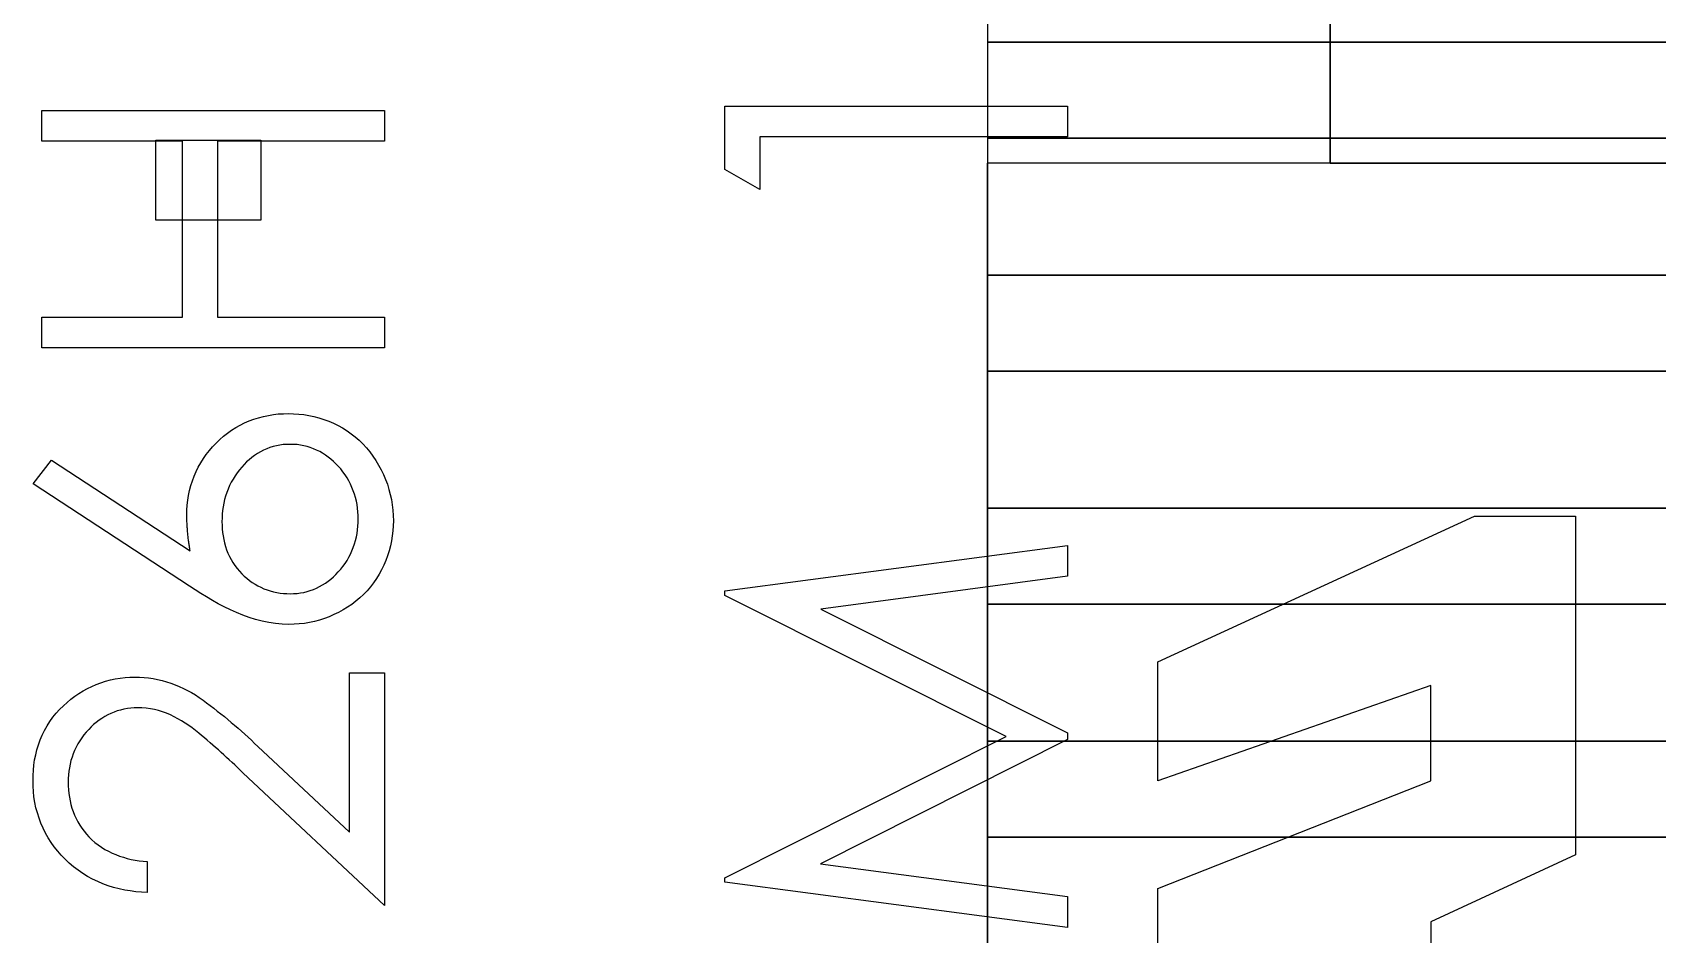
# Model space of a CAD drawing. Header units: millimetres. Extents: x -26.5 to 28.9, y -30 to 30.
# Drawn here: x 13.22 to 20.33, y 15.62 to 19.57 of the extents above; entities that cross this region are included whole.
import ezdxf

# ---------------------------------------------------------------- set-up
doc = ezdxf.new("R2010")
doc.units = ezdxf.units.MM
doc.layers.add('Feature', color=7, linetype='CONTINUOUS')

msp = doc.modelspace()

# ---------------------------------------------------------------- linework, layer by layer
at = {"layer": 'Feature'}
for p, q in [((17.4, 21.8, 6.67726), (17.4, 19, 6.67726)), ((17.4, 21.8, 12.37), (17.4, 9.9, 12.37)), ((17.4, 21.8, 12.37), (17.4, 9.9, 12.37)), ((17.4, 21.8, 6.67726), (17.4, 19, 6.67726)), ((18.9, 19, 5.54), (18.9, 21.8, 5.54)), ((18.9, 21.8, 6.67726), (18.9, 19, 6.67726)), ((18.9, 19, 5.54), (18.9, 21.8, 5.54)), ((18.9, 21.8, 6.67726), (18.9, 19, 6.67726)), ((17.4, 19.53, 9.19585), (17.4, 19.11, 9.19585)), ((17.4, 19.53, 9.19585), (23.9056, 19.53, 12.0923)), ((17.4, 19.53, 9.57898), (17.4, 19.11, 9.57898)), ((17.4, 19.53, 9.57898), (17.4, 19.53, 9.19585)), ((17.4, 19.53, 9.19585), (17.4, 19.11, 9.19585)), ((23.6687, 19.53, 12.37), (17.4, 19.53, 9.57898)), ((17.4, 19.53, 9.57898), (17.4, 19.11, 9.57898)), ((17.4, 19.53, 9.19585), (23.9056, 19.53, 12.0923)), ((17.4, 19.53, 9.57898), (17.4, 19.53, 9.19585)), ((23.6687, 19.53, 12.37), (17.4, 19.53, 9.57898)), ((13.2615, 19.0962, 15.1), (13.2615, 19.2308, 15.1)), ((13.2615, 19.2308, 15.1), (14.7615, 19.2308, 15.1)), ((13.2615, 19.0962, 15.1), (13.2615, 19.2308, 15.1)), ((13.2615, 19.0962, 15.09), (13.2615, 19.2308, 15.09)), ((13.2615, 19.2308, 15.09), (13.2615, 19.2308, 15.1)), ((13.2615, 19.2308, 15.1), (14.7615, 19.2308, 15.1)), ((13.2615, 19.2308, 15.09), (13.2615, 19.2308, 15.1)), ((13.2615, 19.2308, 15.09), (14.7615, 19.2308, 15.09)), ((13.2615, 19.2308, 15.09), (14.7615, 19.2308, 15.09)), ((13.2615, 19.0962, 15.09), (13.2615, 19.2308, 15.09)), ((14.7615, 19.2308, 15.1), (14.7615, 19.0962, 15.1)), ((14.7615, 19.2308, 15.09), (14.7615, 19.2308, 15.1)), ((14.7615, 19.2308, 15.1), (14.7615, 19.0962, 15.1)), ((14.7615, 19.2308, 15.09), (14.7615, 19.2308, 15.1)), ((14.7615, 19.2308, 15.09), (14.7615, 19.0962, 15.09)), ((14.7615, 19.2308, 15.09), (14.7615, 19.0962, 15.09)), ((16.2505, 18.9727, 15.1), (16.2505, 19.25, 15.1)), ((16.2505, 19.25, 15.1), (17.7505, 19.25, 15.1)), ((16.2505, 18.9727, 15.1), (16.2505, 19.25, 15.1)), ((16.2505, 18.9727, 15.09), (16.2505, 19.25, 15.09)), ((16.2505, 19.25, 15.09), (16.2505, 19.25, 15.1)), ((16.2505, 19.25, 15.1), (17.7505, 19.25, 15.1)), ((16.2505, 19.25, 15.09), (16.2505, 19.25, 15.1)), ((16.2505, 19.25, 15.09), (17.7505, 19.25, 15.09)), ((16.2505, 19.25, 15.09), (17.7505, 19.25, 15.09)), ((16.2505, 18.9727, 15.09), (16.2505, 19.25, 15.09)), ((17.7505, 19.25, 15.1), (17.7505, 19.1154, 15.1)), ((17.7505, 19.25, 15.09), (17.7505, 19.25, 15.1)), ((17.7505, 19.25, 15.1), (17.7505, 19.1154, 15.1)), ((17.7505, 19.25, 15.09), (17.7505, 19.25, 15.1)), ((17.7505, 19.25, 15.09), (17.7505, 19.1154, 15.09)), ((17.7505, 19.25, 15.09), (17.7505, 19.1154, 15.09)), ((13.8769, 19.0962, 15.1), (13.2615, 19.0962, 15.1)), ((13.8769, 19.0962, 15.1), (13.2615, 19.0962, 15.1)), ((13.8769, 19.0962, 15.09), (13.2615, 19.0962, 15.09)), ((13.2615, 19.0962, 15.09), (13.2615, 19.0962, 15.1)), ((13.2615, 19.0962, 15.09), (13.2615, 19.0962, 15.1)), ((13.8769, 19.0962, 15.09), (13.2615, 19.0962, 15.09)), ((13.76, 18.7515, 1.95), (13.76, 19.1015, 1.95)), ((13.76, 19.1015, -0.45), (13.76, 19.1015, 1.95)), ((13.76, 18.7515, -0.45), (13.76, 19.1015, -0.45)), ((13.76, 19.1015, 1.95), (14.22, 19.1015, 1.95)), ((13.76, 19.1015, -0.45), (14.22, 19.1015, -0.45)), ((13.76, 19.1015, -0.45), (13.76, 19.1015, 1.95)), ((13.76, 18.7515, -0.45), (13.76, 19.1015, -0.45)), ((13.76, 19.1015, -0.45), (14.22, 19.1015, -0.45)), ((13.76, 18.7515, 1.95), (13.76, 19.1015, 1.95)), ((13.76, 19.1015, 1.95), (14.22, 19.1015, 1.95)), ((13.8769, 18.3269, 15.1), (13.8769, 19.0962, 15.1)), ((13.8769, 18.3269, 15.1), (13.8769, 19.0962, 15.1)), ((13.8769, 18.3269, 15.09), (13.8769, 19.0962, 15.09)), ((13.8769, 19.0962, 15.09), (13.8769, 19.0962, 15.1)), ((13.8769, 19.0962, 15.09), (13.8769, 19.0962, 15.1)), ((13.8769, 18.3269, 15.09), (13.8769, 19.0962, 15.09)), ((14.7615, 19.0962, 15.1), (14.0308, 19.0962, 15.1)), ((14.0308, 19.0962, 15.1), (14.0308, 18.3269, 15.1)), ((14.7615, 19.0962, 15.1), (14.0308, 19.0962, 15.1)), ((14.7615, 19.0962, 15.09), (14.0308, 19.0962, 15.09)), ((14.0308, 19.0962, 15.09), (14.0308, 19.0962, 15.1)), ((14.0308, 19.0962, 15.1), (14.0308, 18.3269, 15.1)), ((14.0308, 19.0962, 15.09), (14.0308, 19.0962, 15.1)), ((14.0308, 19.0962, 15.09), (14.0308, 18.3269, 15.09)), ((14.0308, 19.0962, 15.09), (14.0308, 18.3269, 15.09)), ((14.7615, 19.0962, 15.09), (14.0308, 19.0962, 15.09)), ((14.22, 19.1015, -0.45), (14.22, 19.1015, 1.95)), ((14.22, 19.1015, 1.95), (14.22, 18.7515, 1.95)), ((14.22, 19.1015, -0.45), (14.22, 18.7515, -0.45)), ((14.22, 19.1015, -0.45), (14.22, 19.1015, 1.95)), ((14.22, 19.1015, -0.45), (14.22, 18.7515, -0.45)), ((14.22, 19.1015, 1.95), (14.22, 18.7515, 1.95)), ((14.7615, 19.0962, 15.09), (14.7615, 19.0962, 15.1)), ((14.7615, 19.0962, 15.09), (14.7615, 19.0962, 15.1)), ((16.4044, 19.1154, 15.1), (16.4044, 18.8846, 15.1)), ((17.7505, 19.1154, 15.1), (16.4044, 19.1154, 15.1)), ((17.7505, 19.1154, 15.1), (16.4044, 19.1154, 15.1)), ((17.7505, 19.1154, 15.09), (16.4044, 19.1154, 15.09)), ((16.4044, 19.1154, 15.09), (16.4044, 19.1154, 15.1)), ((16.4044, 19.1154, 15.1), (16.4044, 18.8846, 15.1)), ((16.4044, 19.1154, 15.09), (16.4044, 19.1154, 15.1)), ((16.4044, 19.1154, 15.09), (16.4044, 18.8846, 15.09)), ((16.4044, 19.1154, 15.09), (16.4044, 18.8846, 15.09)), ((17.7505, 19.1154, 15.09), (16.4044, 19.1154, 15.09)), ((17.4, 19.11, 9.19585), (23.9056, 19.11, 12.0923)), ((17.4, 19.11, 9.57898), (17.4, 19.11, 9.19585)), ((23.6687, 19.11, 12.37), (17.4, 19.11, 9.57898)), ((23.6687, 19.11, 12.37), (17.4, 19.11, 9.57898)), ((17.4, 19.11, 9.57898), (17.4, 19.11, 9.19585)), ((17.4, 19.11, 9.19585), (23.9056, 19.11, 12.0923)), ((17.7505, 19.1154, 15.09), (17.7505, 19.1154, 15.1)), ((17.7505, 19.1154, 15.09), (17.7505, 19.1154, 15.1)), ((17.4, 19, 2.45), (17.4, 19, 6.67726)), ((17.4, 12.7, 2.45), (17.4, 19, 2.45)), ((18.9, 19, 6.67726), (17.4, 19, 6.67726)), ((17.4, 19, 2.45), (17.4, 19, 6.67726)), ((25.65, 19, 2.45), (17.4, 19, 2.45)), ((25.65, 19, 2.45), (17.4, 19, 2.45)), ((17.4, 12.7, 2.45), (17.4, 19, 2.45)), ((18.9, 19, 6.67726), (17.4, 19, 6.67726)), ((18.9, 19, 5.54), (26.75, 19, 5.54)), ((18.9, 19, 6.67726), (18.9, 19, 5.54)), ((18.9, 19, 5.54), (26.75, 19, 5.54)), ((18.9, 19, 6.67726), (18.9, 19, 5.54)), ((16.4044, 18.8846, 15.1), (16.2505, 18.9727, 15.1)), ((16.4044, 18.8846, 15.1), (16.2505, 18.9727, 15.1)), ((16.4044, 18.8846, 15.09), (16.2505, 18.9727, 15.09)), ((16.2505, 18.9727, 15.09), (16.2505, 18.9727, 15.1)), ((16.2505, 18.9727, 15.09), (16.2505, 18.9727, 15.1)), ((16.4044, 18.8846, 15.09), (16.2505, 18.9727, 15.09)), ((16.4044, 18.8846, 15.09), (16.4044, 18.8846, 15.1)), ((16.4044, 18.8846, 15.09), (16.4044, 18.8846, 15.1)), ((13.76, 18.7515, -0.45), (13.76, 18.7515, 1.95)), ((14.22, 18.7515, 1.95), (13.76, 18.7515, 1.95)), ((13.76, 18.7515, -0.45), (13.76, 18.7515, 1.95)), ((14.22, 18.7515, -0.45), (13.76, 18.7515, -0.45)), ((14.22, 18.7515, -0.45), (13.76, 18.7515, -0.45)), ((14.22, 18.7515, 1.95), (13.76, 18.7515, 1.95)), ((14.22, 18.7515, -0.45), (14.22, 18.7515, 1.95)), ((14.22, 18.7515, -0.45), (14.22, 18.7515, 1.95)), ((17.4, 18.51, 9.19585), (17.4, 18.09, 9.19585)), ((17.4, 18.51, 9.19585), (23.9056, 18.51, 12.0923)), ((17.4, 18.51, 9.57898), (17.4, 18.09, 9.57898)), ((17.4, 18.51, 9.57898), (17.4, 18.51, 9.19585)), ((17.4, 18.51, 9.19585), (17.4, 18.09, 9.19585)), ((23.6687, 18.51, 12.37), (17.4, 18.51, 9.57898)), ((17.4, 18.51, 9.57898), (17.4, 18.09, 9.57898)), ((17.4, 18.51, 9.19585), (23.9056, 18.51, 12.0923)), ((17.4, 18.51, 9.57898), (17.4, 18.51, 9.19585)), ((23.6687, 18.51, 12.37), (17.4, 18.51, 9.57898)), ((13.2615, 18.1923, 15.1), (13.2615, 18.3269, 15.1)), ((13.2615, 18.3269, 15.1), (13.8769, 18.3269, 15.1)), ((13.2615, 18.1923, 15.1), (13.2615, 18.3269, 15.1)), ((13.2615, 18.1923, 15.09), (13.2615, 18.3269, 15.09)), ((13.2615, 18.3269, 15.09), (13.2615, 18.3269, 15.1)), ((13.2615, 18.3269, 15.1), (13.8769, 18.3269, 15.1)), ((13.2615, 18.3269, 15.09), (13.2615, 18.3269, 15.1)), ((13.2615, 18.3269, 15.09), (13.8769, 18.3269, 15.09)), ((13.2615, 18.3269, 15.09), (13.8769, 18.3269, 15.09)), ((13.2615, 18.1923, 15.09), (13.2615, 18.3269, 15.09)), ((13.8769, 18.3269, 15.09), (13.8769, 18.3269, 15.1)), ((13.8769, 18.3269, 15.09), (13.8769, 18.3269, 15.1)), ((14.0308, 18.3269, 15.1), (14.7615, 18.3269, 15.1)), ((14.0308, 18.3269, 15.09), (14.0308, 18.3269, 15.1)), ((14.0308, 18.3269, 15.1), (14.7615, 18.3269, 15.1)), ((14.0308, 18.3269, 15.09), (14.0308, 18.3269, 15.1)), ((14.0308, 18.3269, 15.09), (14.7615, 18.3269, 15.09)), ((14.0308, 18.3269, 15.09), (14.7615, 18.3269, 15.09)), ((14.7615, 18.3269, 15.1), (14.7615, 18.1923, 15.1)), ((14.7615, 18.3269, 15.09), (14.7615, 18.3269, 15.1)), ((14.7615, 18.3269, 15.1), (14.7615, 18.1923, 15.1)), ((14.7615, 18.3269, 15.09), (14.7615, 18.3269, 15.1)), ((14.7615, 18.3269, 15.09), (14.7615, 18.1923, 15.09)), ((14.7615, 18.3269, 15.09), (14.7615, 18.1923, 15.09)), ((14.7615, 18.1923, 15.1), (13.2615, 18.1923, 15.1)), ((14.7615, 18.1923, 15.1), (13.2615, 18.1923, 15.1)), ((14.7615, 18.1923, 15.09), (13.2615, 18.1923, 15.09)), ((13.2615, 18.1923, 15.09), (13.2615, 18.1923, 15.1)), ((13.2615, 18.1923, 15.09), (13.2615, 18.1923, 15.1)), ((14.7615, 18.1923, 15.09), (13.2615, 18.1923, 15.09)), ((14.7615, 18.1923, 15.09), (14.7615, 18.1923, 15.1)), ((14.7615, 18.1923, 15.09), (14.7615, 18.1923, 15.1)), ((17.4, 18.09, 9.19585), (23.9056, 18.09, 12.0923)), ((17.4, 18.09, 9.57898), (17.4, 18.09, 9.19585)), ((23.6687, 18.09, 12.37), (17.4, 18.09, 9.57898)), ((23.6687, 18.09, 12.37), (17.4, 18.09, 9.57898)), ((17.4, 18.09, 9.57898), (17.4, 18.09, 9.19585)), ((17.4, 18.09, 9.19585), (23.9056, 18.09, 12.0923)), ((14.3406, 17.9038, 15.09), (14.3406, 17.9038, 15.1)), ((14.3406, 17.9038, 15.09), (14.3406, 17.9038, 15.1)), ((14.3487, 17.7692, 15.09), (14.3487, 17.7692, 15.1)), ((14.3487, 17.7692, 15.09), (14.3487, 17.7692, 15.1)), ((13.2231, 17.5962, 15.1), (13.3045, 17.6998, 15.1)), ((13.2231, 17.5962, 15.1), (13.3045, 17.6998, 15.1)), ((13.2231, 17.5962, 15.09), (13.3045, 17.6998, 15.09)), ((13.2231, 17.5962, 15.09), (13.3045, 17.6998, 15.09)), ((13.3045, 17.6998, 15.1), (13.9106, 17.3035, 15.1)), ((13.3045, 17.6998, 15.09), (13.3045, 17.6998, 15.1)), ((13.3045, 17.6998, 15.1), (13.9106, 17.3035, 15.1)), ((13.3045, 17.6998, 15.09), (13.3045, 17.6998, 15.1)), ((13.3045, 17.6998, 15.09), (13.9106, 17.3035, 15.09)), ((13.3045, 17.6998, 15.09), (13.9106, 17.3035, 15.09)), ((13.9076, 17.1484, 15.1), (13.2231, 17.5962, 15.1)), ((13.9076, 17.1484, 15.1), (13.2231, 17.5962, 15.1)), ((13.9076, 17.1484, 15.09), (13.2231, 17.5962, 15.09)), ((13.2231, 17.5962, 15.09), (13.2231, 17.5962, 15.1)), ((13.2231, 17.5962, 15.09), (13.2231, 17.5962, 15.1)), ((13.9076, 17.1484, 15.09), (13.2231, 17.5962, 15.09)), ((13.8962, 17.4588, 15.09), (13.8962, 17.4588, 15.1)), ((13.8962, 17.4588, 15.09), (13.8962, 17.4588, 15.1)), ((14.05, 17.4306, 15.09), (14.05, 17.4306, 15.1)), ((14.05, 17.4306, 15.09), (14.05, 17.4306, 15.1)), ((14.6462, 17.4423, 15.09), (14.6462, 17.4423, 15.1)), ((14.6462, 17.4423, 15.09), (14.6462, 17.4423, 15.1)), ((14.8, 17.4351, 15.09), (14.8, 17.4351, 15.1)), ((14.8, 17.4351, 15.09), (14.8, 17.4351, 15.1)), ((17.4, 17.49, 9.19585), (17.4, 17.07, 9.19585)), ((17.4, 17.49, 9.19585), (23.9056, 17.49, 12.0923)), ((17.4, 17.49, 9.57898), (17.4, 17.07, 9.57898)), ((17.4, 17.49, 9.57898), (17.4, 17.49, 9.19585)), ((17.4, 17.49, 9.19585), (17.4, 17.07, 9.19585)), ((23.6687, 17.49, 12.37), (17.4, 17.49, 9.57898)), ((17.4, 17.49, 9.57898), (17.4, 17.07, 9.57898)), ((17.4, 17.49, 9.19585), (23.9056, 17.49, 12.0923)), ((17.4, 17.49, 9.57898), (17.4, 17.49, 9.19585)), ((23.6687, 17.49, 12.37), (17.4, 17.49, 9.57898)), ((18.146, 16.8165, 15.1), (19.5317, 17.4554, 15.1)), ((18.146, 16.8165, 15.1), (19.5317, 17.4554, 15.1)), ((19.5317, 17.4554, 15.1), (19.974, 17.4554, 15.1)), ((19.5317, 17.4554, 15.1), (19.974, 17.4554, 15.1)), ((19.974, 17.4554, 15.1), (19.974, 15.9713, 15.1)), ((19.974, 17.4554, 15.1), (19.974, 15.9713, 15.1)), ((13.9106, 17.3035, 15.09), (13.9106, 17.3035, 15.1)), ((13.9106, 17.3035, 15.09), (13.9106, 17.3035, 15.1)), ((16.2505, 17.1277, 15.1), (17.7505, 17.3269, 15.1)), ((16.2505, 17.1277, 15.1), (17.7505, 17.3269, 15.1)), ((16.2505, 17.1277, 15.09), (17.7505, 17.3269, 15.09)), ((16.2505, 17.1277, 15.09), (17.7505, 17.3269, 15.09)), ((17.7505, 17.3269, 15.1), (17.7505, 17.1917, 15.1)), ((17.7505, 17.3269, 15.09), (17.7505, 17.3269, 15.1)), ((17.7505, 17.3269, 15.1), (17.7505, 17.1917, 15.1)), ((17.7505, 17.3269, 15.09), (17.7505, 17.3269, 15.1)), ((17.7505, 17.3269, 15.09), (17.7505, 17.1917, 15.09)), ((17.7505, 17.3269, 15.09), (17.7505, 17.1917, 15.09)), ((13.9076, 17.1484, 15.09), (13.9076, 17.1484, 15.1)), ((13.9076, 17.1484, 15.09), (13.9076, 17.1484, 15.1)), ((17.7505, 17.1917, 15.1), (16.6712, 17.0481, 15.1)), ((17.7505, 17.1917, 15.1), (16.6712, 17.0481, 15.1)), ((17.7505, 17.1917, 15.09), (16.6712, 17.0481, 15.09)), ((17.7505, 17.1917, 15.09), (16.6712, 17.0481, 15.09)), ((17.7505, 17.1917, 15.09), (17.7505, 17.1917, 15.1)), ((17.7505, 17.1917, 15.09), (17.7505, 17.1917, 15.1)), ((14.3487, 17.1154, 15.09), (14.3487, 17.1154, 15.1)), ((14.3487, 17.1154, 15.09), (14.3487, 17.1154, 15.1)), ((16.2505, 17.1082, 15.1), (16.2505, 17.1277, 15.1)), ((16.2505, 17.1082, 15.1), (16.2505, 17.1277, 15.1)), ((16.2505, 17.1082, 15.09), (16.2505, 17.1277, 15.09)), ((16.2505, 17.1277, 15.09), (16.2505, 17.1277, 15.1)), ((16.2505, 17.1277, 15.09), (16.2505, 17.1277, 15.1)), ((16.2505, 17.1082, 15.09), (16.2505, 17.1277, 15.09)), ((17.4813, 16.4904, 15.1), (16.2505, 17.1082, 15.1)), ((17.4813, 16.4904, 15.1), (16.2505, 17.1082, 15.1)), ((17.4813, 16.4904, 15.09), (16.2505, 17.1082, 15.09)), ((16.2505, 17.1082, 15.09), (16.2505, 17.1082, 15.1)), ((16.2505, 17.1082, 15.09), (16.2505, 17.1082, 15.1)), ((17.4813, 16.4904, 15.09), (16.2505, 17.1082, 15.09)), ((17.4, 17.07, 9.19585), (23.9056, 17.07, 12.0923)), ((17.4, 17.07, 9.57898), (17.4, 17.07, 9.19585)), ((23.6687, 17.07, 12.37), (17.4, 17.07, 9.57898)), ((23.6687, 17.07, 12.37), (17.4, 17.07, 9.57898)), ((17.4, 17.07, 9.57898), (17.4, 17.07, 9.19585)), ((17.4, 17.07, 9.19585), (23.9056, 17.07, 12.0923)), ((16.6712, 17.0481, 15.1), (17.7505, 16.5066, 15.1)), ((16.6712, 17.0481, 15.09), (16.6712, 17.0481, 15.1)), ((16.6712, 17.0481, 15.1), (17.7505, 16.5066, 15.1)), ((16.6712, 17.0481, 15.09), (16.6712, 17.0481, 15.1)), ((16.6712, 17.0481, 15.09), (17.7505, 16.5066, 15.09)), ((16.6712, 17.0481, 15.09), (17.7505, 16.5066, 15.09)), ((14.3433, 16.9808, 15.09), (14.3433, 16.9808, 15.1)), ((14.3433, 16.9808, 15.09), (14.3433, 16.9808, 15.1)), ((18.146, 16.2956, 15.1), (18.146, 16.8165, 15.1)), ((18.146, 16.2956, 15.1), (18.146, 16.8165, 15.1)), ((13.669, 16.75, 15.09), (13.669, 16.75, 15.1)), ((13.669, 16.75, 15.09), (13.669, 16.75, 15.1)), ((14.6077, 16.0712, 15.1), (14.6077, 16.7692, 15.1)), ((14.6077, 16.7692, 15.1), (14.7615, 16.7692, 15.1)), ((14.6077, 16.0712, 15.1), (14.6077, 16.7692, 15.1)), ((14.6077, 16.0712, 15.09), (14.6077, 16.7692, 15.09)), ((14.6077, 16.7692, 15.09), (14.6077, 16.7692, 15.1)), ((14.6077, 16.7692, 15.1), (14.7615, 16.7692, 15.1)), ((14.6077, 16.7692, 15.09), (14.6077, 16.7692, 15.1)), ((14.6077, 16.7692, 15.09), (14.7615, 16.7692, 15.09)), ((14.6077, 16.7692, 15.09), (14.7615, 16.7692, 15.09)), ((14.6077, 16.0712, 15.09), (14.6077, 16.7692, 15.09)), ((14.7615, 16.7692, 15.1), (14.7615, 15.75, 15.1)), ((14.7615, 16.7692, 15.09), (14.7615, 16.7692, 15.1)), ((14.7615, 16.7692, 15.1), (14.7615, 15.75, 15.1)), ((14.7615, 16.7692, 15.09), (14.7615, 16.7692, 15.1)), ((14.7615, 16.7692, 15.09), (14.7615, 15.75, 15.09)), ((14.7615, 16.7692, 15.09), (14.7615, 15.75, 15.09)), ((19.34, 16.7133, 15.1), (18.146, 16.2956, 15.1)), ((19.34, 16.7133, 15.1), (18.146, 16.2956, 15.1)), ((19.34, 16.2956, 15.1), (19.34, 16.7133, 15.1)), ((19.34, 16.2956, 15.1), (19.34, 16.7133, 15.1)), ((13.681, 16.6154, 15.09), (13.681, 16.6154, 15.1)), ((13.681, 16.6154, 15.09), (13.681, 16.6154, 15.1)), ((17.7505, 16.5066, 15.1), (17.7505, 16.4763, 15.1)), ((17.7505, 16.5066, 15.09), (17.7505, 16.5066, 15.1)), ((17.7505, 16.5066, 15.1), (17.7505, 16.4763, 15.1)), ((17.7505, 16.5066, 15.09), (17.7505, 16.5066, 15.1)), ((17.7505, 16.5066, 15.09), (17.7505, 16.4763, 15.09)), ((17.7505, 16.5066, 15.09), (17.7505, 16.4763, 15.09)), ((14.2072, 16.4465, 15.1), (14.6077, 16.0712, 15.1)), ((14.2072, 16.4465, 15.09), (14.2072, 16.4465, 15.1)), ((14.2072, 16.4465, 15.1), (14.6077, 16.0712, 15.1)), ((14.2072, 16.4465, 15.09), (14.2072, 16.4465, 15.1)), ((14.2072, 16.4465, 15.09), (14.6077, 16.0712, 15.09)), ((14.2072, 16.4465, 15.09), (14.6077, 16.0712, 15.09)), ((16.2505, 15.8711, 15.1), (17.4813, 16.4904, 15.1)), ((16.2505, 15.8711, 15.1), (17.4813, 16.4904, 15.1)), ((16.2505, 15.8711, 15.09), (17.4813, 16.4904, 15.09)), ((16.2505, 15.8711, 15.09), (17.4813, 16.4904, 15.09)), ((17.7505, 16.4763, 15.1), (16.6688, 15.9327, 15.1)), ((17.7505, 16.4763, 15.1), (16.6688, 15.9327, 15.1)), ((17.7505, 16.4763, 15.09), (16.6688, 15.9327, 15.09)), ((17.7505, 16.4763, 15.09), (16.6688, 15.9327, 15.09)), ((17.4, 16.47, 9.19585), (17.4, 16.05, 9.19585)), ((17.4, 16.47, 9.19585), (23.9056, 16.47, 12.0923)), ((17.4, 16.47, 9.57898), (17.4, 16.05, 9.57898)), ((17.4, 16.47, 9.57898), (17.4, 16.47, 9.19585)), ((17.4, 16.47, 9.19585), (17.4, 16.05, 9.19585)), ((23.6687, 16.47, 12.37), (17.4, 16.47, 9.57898)), ((17.4, 16.47, 9.57898), (17.4, 16.05, 9.57898)), ((17.4, 16.47, 9.19585), (23.9056, 16.47, 12.0923)), ((17.4, 16.47, 9.57898), (17.4, 16.47, 9.19585)), ((23.6687, 16.47, 12.37), (17.4, 16.47, 9.57898)), ((17.4813, 16.4904, 15.09), (17.4813, 16.4904, 15.1)), ((17.4813, 16.4904, 15.09), (17.4813, 16.4904, 15.1)), ((17.7505, 16.4763, 15.09), (17.7505, 16.4763, 15.1)), ((17.7505, 16.4763, 15.09), (17.7505, 16.4763, 15.1)), ((13.2231, 16.2969, 15.09), (13.2231, 16.2969, 15.1)), ((13.2231, 16.2969, 15.09), (13.2231, 16.2969, 15.1)), ((13.3769, 16.29, 15.09), (13.3769, 16.29, 15.1)), ((13.3769, 16.29, 15.09), (13.3769, 16.29, 15.1)), ((14.7615, 15.75, 15.1), (14.1408, 16.3317, 15.1)), ((14.7615, 15.75, 15.1), (14.1408, 16.3317, 15.1)), ((14.7615, 15.75, 15.09), (14.1408, 16.3317, 15.09)), ((14.1408, 16.3317, 15.09), (14.1408, 16.3317, 15.1)), ((14.1408, 16.3317, 15.09), (14.1408, 16.3317, 15.1)), ((14.7615, 15.75, 15.09), (14.1408, 16.3317, 15.09)), ((18.146, 15.8252, 15.1), (19.34, 16.2956, 15.1)), ((18.146, 15.8252, 15.1), (19.34, 16.2956, 15.1)), ((14.6077, 16.0712, 15.09), (14.6077, 16.0712, 15.1)), ((14.6077, 16.0712, 15.09), (14.6077, 16.0712, 15.1)), ((17.4, 16.05, 9.19585), (23.9056, 16.05, 12.0923)), ((17.4, 16.05, 9.57898), (17.4, 16.05, 9.19585)), ((23.6687, 16.05, 12.37), (17.4, 16.05, 9.57898)), ((23.6687, 16.05, 12.37), (17.4, 16.05, 9.57898)), ((17.4, 16.05, 9.57898), (17.4, 16.05, 9.19585)), ((17.4, 16.05, 9.19585), (23.9056, 16.05, 12.0923)), ((13.7231, 15.9423, 15.1), (13.7231, 15.8077, 15.1)), ((13.7231, 15.9423, 15.09), (13.7231, 15.9423, 15.1)), ((13.7231, 15.9423, 15.1), (13.7231, 15.8077, 15.1)), ((13.7231, 15.9423, 15.09), (13.7231, 15.9423, 15.1)), ((13.7231, 15.9423, 15.09), (13.7231, 15.8077, 15.09)), ((13.7231, 15.9423, 15.09), (13.7231, 15.8077, 15.09)), ((16.6688, 15.9327, 15.1), (17.7505, 15.7894, 15.1)), ((16.6688, 15.9327, 15.09), (16.6688, 15.9327, 15.1)), ((16.6688, 15.9327, 15.1), (17.7505, 15.7894, 15.1)), ((16.6688, 15.9327, 15.09), (16.6688, 15.9327, 15.1)), ((16.6688, 15.9327, 15.09), (17.7505, 15.7894, 15.09)), ((16.6688, 15.9327, 15.09), (17.7505, 15.7894, 15.09)), ((19.974, 15.9713, 15.1), (19.34, 15.6791, 15.1)), ((19.974, 15.9713, 15.1), (19.34, 15.6791, 15.1)), ((16.2505, 15.8519, 15.1), (16.2505, 15.8711, 15.1)), ((16.2505, 15.8519, 15.1), (16.2505, 15.8711, 15.1)), ((16.2505, 15.8519, 15.09), (16.2505, 15.8711, 15.09)), ((16.2505, 15.8711, 15.09), (16.2505, 15.8711, 15.1)), ((16.2505, 15.8711, 15.09), (16.2505, 15.8711, 15.1)), ((16.2505, 15.8519, 15.09), (16.2505, 15.8711, 15.09)), ((13.7231, 15.8077, 15.09), (13.7231, 15.8077, 15.1)), ((13.7231, 15.8077, 15.09), (13.7231, 15.8077, 15.1)), ((17.7505, 15.6538, 15.1), (16.2505, 15.8519, 15.1)), ((17.7505, 15.6538, 15.1), (16.2505, 15.8519, 15.1)), ((17.7505, 15.6538, 15.09), (16.2505, 15.8519, 15.09)), ((16.2505, 15.8519, 15.09), (16.2505, 15.8519, 15.1)), ((16.2505, 15.8519, 15.09), (16.2505, 15.8519, 15.1)), ((17.7505, 15.6538, 15.09), (16.2505, 15.8519, 15.09)), ((17.7505, 15.7894, 15.1), (17.7505, 15.6538, 15.1)), ((17.7505, 15.7894, 15.1), (17.7505, 15.6538, 15.1)), ((17.7505, 15.7894, 15.09), (17.7505, 15.7894, 15.1)), ((17.7505, 15.7894, 15.09), (17.7505, 15.6538, 15.09)), ((17.7505, 15.7894, 15.09), (17.7505, 15.7894, 15.1)), ((17.7505, 15.7894, 15.09), (17.7505, 15.6538, 15.09)), ((18.146, 14.33, 15.1), (18.146, 15.8252, 15.1)), ((18.146, 14.33, 15.1), (18.146, 15.8252, 15.1)), ((14.7615, 15.75, 15.09), (14.7615, 15.75, 15.1)), ((14.7615, 15.75, 15.09), (14.7615, 15.75, 15.1)), ((17.7505, 15.6538, 15.09), (17.7505, 15.6538, 15.1)), ((17.7505, 15.6538, 15.09), (17.7505, 15.6538, 15.1)), ((19.34, 15.6791, 15.1), (19.34, 15.4603, 15.1)), ((19.34, 15.6791, 15.1), (19.34, 15.4603, 15.1))]:
    msp.add_line(p, q, dxfattribs=at)
for points, knots in [([(13.8962, 17.4588, 15.1), (13.8944, 17.5757, 15.1), (13.9405, 17.6925, 15.1), (14.0245, 17.7743, 15.1), (14.1057, 17.8596, 15.1), (14.2233, 17.9056, 15.1), (14.3406, 17.9038, 15.1)], [0, 0, 0, 0, 0.499072, 0.499072, 0.499072, 1, 1, 1, 1]), ([(13.8962, 17.4588, 15.1), (13.8944, 17.5757, 15.1), (13.9405, 17.6925, 15.1), (14.0245, 17.7743, 15.1), (14.1057, 17.8596, 15.1), (14.2233, 17.9056, 15.1), (14.3406, 17.9038, 15.1)], [0, 0, 0, 0, 0.499072, 0.499072, 0.499072, 1, 1, 1, 1]), ([(13.8962, 17.4588, 15.09), (13.8944, 17.5757, 15.09), (13.9405, 17.6925, 15.09), (14.0245, 17.7743, 15.09), (14.1057, 17.8596, 15.09), (14.2233, 17.9056, 15.09), (14.3406, 17.9038, 15.09)], [0, 0, 0, 0, 0.499072, 0.499072, 0.499072, 1, 1, 1, 1]), ([(13.8962, 17.4588, 15.09), (13.8944, 17.5757, 15.09), (13.9405, 17.6925, 15.09), (14.0245, 17.7743, 15.09), (14.1057, 17.8596, 15.09), (14.2233, 17.9056, 15.09), (14.3406, 17.9038, 15.09)], [0, 0, 0, 0, 0.499072, 0.499072, 0.499072, 1, 1, 1, 1]), ([(14.3406, 17.9038, 15.1), (14.461, 17.9053, 15.1), (14.583, 17.8589, 15.1), (14.6666, 17.771, 15.1), (14.7526, 17.6821, 15.1), (14.8006, 17.5586, 15.1), (14.8, 17.4351, 15.1)], [0, 0, 0, 0, 0.494172, 0.494172, 0.494172, 1, 1, 1, 1]), ([(14.3406, 17.9038, 15.1), (14.461, 17.9053, 15.1), (14.583, 17.8589, 15.1), (14.6666, 17.771, 15.1), (14.7526, 17.6821, 15.1), (14.8006, 17.5586, 15.1), (14.8, 17.4351, 15.1)], [0, 0, 0, 0, 0.494172, 0.494172, 0.494172, 1, 1, 1, 1]), ([(14.3406, 17.9038, 15.09), (14.461, 17.9053, 15.09), (14.583, 17.8589, 15.09), (14.6666, 17.771, 15.09), (14.7526, 17.6821, 15.09), (14.8006, 17.5586, 15.09), (14.8, 17.4351, 15.09)], [0, 0, 0, 0, 0.494172, 0.494172, 0.494172, 1, 1, 1, 1]), ([(14.3406, 17.9038, 15.09), (14.461, 17.9053, 15.09), (14.583, 17.8589, 15.09), (14.6666, 17.771, 15.09), (14.7526, 17.6821, 15.09), (14.8006, 17.5586, 15.09), (14.8, 17.4351, 15.09)], [0, 0, 0, 0, 0.494172, 0.494172, 0.494172, 1, 1, 1, 1]), ([(14.3487, 17.7692, 15.09), (14.2675, 17.771, 15.09), (14.1891, 17.7316, 15.09), (14.1371, 17.6701, 15.09), (14.0785, 17.6052, 15.09), (14.049, 17.5175, 15.09), (14.05, 17.4306, 15.09)], [0, 0, 0, 0, 0.480664, 0.480664, 0.480664, 1, 1, 1, 1]), ([(14.3487, 17.7692, 15.1), (14.2675, 17.771, 15.1), (14.1891, 17.7316, 15.1), (14.1371, 17.6701, 15.1), (14.0785, 17.6052, 15.1), (14.049, 17.5175, 15.1), (14.05, 17.4306, 15.1)], [0, 0, 0, 0, 0.480664, 0.480664, 0.480664, 1, 1, 1, 1]), ([(14.3487, 17.7692, 15.09), (14.2675, 17.771, 15.09), (14.1891, 17.7316, 15.09), (14.1371, 17.6701, 15.09), (14.0785, 17.6052, 15.09), (14.049, 17.5175, 15.09), (14.05, 17.4306, 15.09)], [0, 0, 0, 0, 0.480664, 0.480664, 0.480664, 1, 1, 1, 1]), ([(14.3487, 17.7692, 15.1), (14.2675, 17.771, 15.1), (14.1891, 17.7316, 15.1), (14.1371, 17.6701, 15.1), (14.0785, 17.6052, 15.1), (14.049, 17.5175, 15.1), (14.05, 17.4306, 15.1)], [0, 0, 0, 0, 0.480664, 0.480664, 0.480664, 1, 1, 1, 1]), ([(14.6462, 17.4423, 15.09), (14.6471, 17.5266, 15.09), (14.6172, 17.6116, 15.09), (14.559, 17.6734, 15.09), (14.5068, 17.7334, 15.09), (14.4287, 17.7707, 15.09), (14.3487, 17.7692, 15.09)], [0, 0, 0, 0, 0.514795, 0.514795, 0.514795, 1, 1, 1, 1]), ([(14.6462, 17.4423, 15.1), (14.6471, 17.5266, 15.1), (14.6172, 17.6116, 15.1), (14.559, 17.6734, 15.1), (14.5068, 17.7334, 15.1), (14.4287, 17.7707, 15.1), (14.3487, 17.7692, 15.1)], [0, 0, 0, 0, 0.514795, 0.514795, 0.514795, 1, 1, 1, 1]), ([(14.6462, 17.4423, 15.09), (14.6471, 17.5266, 15.09), (14.6172, 17.6116, 15.09), (14.559, 17.6734, 15.09), (14.5068, 17.7334, 15.09), (14.4287, 17.7707, 15.09), (14.3487, 17.7692, 15.09)], [0, 0, 0, 0, 0.514795, 0.514795, 0.514795, 1, 1, 1, 1]), ([(14.6462, 17.4423, 15.1), (14.6471, 17.5266, 15.1), (14.6172, 17.6116, 15.1), (14.559, 17.6734, 15.1), (14.5068, 17.7334, 15.1), (14.4287, 17.7707, 15.1), (14.3487, 17.7692, 15.1)], [0, 0, 0, 0, 0.514795, 0.514795, 0.514795, 1, 1, 1, 1]), ([(14.05, 17.4306, 15.09), (14.049, 17.3473, 15.09), (14.0765, 17.2617, 15.09), (14.1371, 17.2028, 15.09), (14.1918, 17.1462, 15.09), (14.27, 17.1141, 15.09), (14.3487, 17.1154, 15.09)], [0, 0, 0, 0, 0.515748, 0.515748, 0.515748, 1, 1, 1, 1]), ([(14.05, 17.4306, 15.1), (14.049, 17.3473, 15.1), (14.0765, 17.2617, 15.1), (14.1371, 17.2028, 15.1), (14.1918, 17.1462, 15.1), (14.27, 17.1141, 15.1), (14.3487, 17.1154, 15.1)], [0, 0, 0, 0, 0.515748, 0.515748, 0.515748, 1, 1, 1, 1]), ([(14.05, 17.4306, 15.09), (14.049, 17.3473, 15.09), (14.0765, 17.2617, 15.09), (14.1371, 17.2028, 15.09), (14.1918, 17.1462, 15.09), (14.27, 17.1141, 15.09), (14.3487, 17.1154, 15.09)], [0, 0, 0, 0, 0.515748, 0.515748, 0.515748, 1, 1, 1, 1]), ([(14.05, 17.4306, 15.1), (14.049, 17.3473, 15.1), (14.0765, 17.2617, 15.1), (14.1371, 17.2028, 15.1), (14.1918, 17.1462, 15.1), (14.27, 17.1141, 15.1), (14.3487, 17.1154, 15.1)], [0, 0, 0, 0, 0.515748, 0.515748, 0.515748, 1, 1, 1, 1]), ([(14.8, 17.4351, 15.1), (14.8009, 17.316, 15.1), (14.7542, 17.1964, 15.1), (14.6693, 17.1124, 15.1), (14.5837, 17.0277, 15.1), (14.4634, 16.9806, 15.1), (14.3433, 16.9808, 15.1)], [0, 0, 0, 0, 0.497828, 0.497828, 0.497828, 1, 1, 1, 1]), ([(14.8, 17.4351, 15.1), (14.8009, 17.316, 15.1), (14.7542, 17.1964, 15.1), (14.6693, 17.1124, 15.1), (14.5837, 17.0277, 15.1), (14.4634, 16.9806, 15.1), (14.3433, 16.9808, 15.1)], [0, 0, 0, 0, 0.497828, 0.497828, 0.497828, 1, 1, 1, 1]), ([(14.8, 17.4351, 15.09), (14.8009, 17.316, 15.09), (14.7542, 17.1964, 15.09), (14.6693, 17.1124, 15.09), (14.5837, 17.0277, 15.09), (14.4634, 16.9806, 15.09), (14.3433, 16.9808, 15.09)], [0, 0, 0, 0, 0.497828, 0.497828, 0.497828, 1, 1, 1, 1]), ([(14.8, 17.4351, 15.09), (14.8009, 17.316, 15.09), (14.7542, 17.1964, 15.09), (14.6693, 17.1124, 15.09), (14.5837, 17.0277, 15.09), (14.4634, 16.9806, 15.09), (14.3433, 16.9808, 15.09)], [0, 0, 0, 0, 0.497828, 0.497828, 0.497828, 1, 1, 1, 1]), ([(14.3487, 17.1154, 15.09), (14.4286, 17.114, 15.09), (14.5067, 17.151, 15.09), (14.559, 17.2109, 15.09), (14.617, 17.2729, 15.09), (14.6472, 17.3579, 15.09), (14.6462, 17.4423, 15.09)], [0, 0, 0, 0, 0.484792, 0.484792, 0.484792, 1, 1, 1, 1]), ([(14.3487, 17.1154, 15.1), (14.4286, 17.114, 15.1), (14.5067, 17.151, 15.1), (14.559, 17.2109, 15.1), (14.617, 17.2729, 15.1), (14.6472, 17.3579, 15.1), (14.6462, 17.4423, 15.1)], [0, 0, 0, 0, 0.484792, 0.484792, 0.484792, 1, 1, 1, 1]), ([(14.3487, 17.1154, 15.09), (14.4286, 17.114, 15.09), (14.5067, 17.151, 15.09), (14.559, 17.2109, 15.09), (14.617, 17.2729, 15.09), (14.6472, 17.3579, 15.09), (14.6462, 17.4423, 15.09)], [0, 0, 0, 0, 0.484792, 0.484792, 0.484792, 1, 1, 1, 1]), ([(14.3487, 17.1154, 15.1), (14.4286, 17.114, 15.1), (14.5067, 17.151, 15.1), (14.559, 17.2109, 15.1), (14.617, 17.2729, 15.1), (14.6472, 17.3579, 15.1), (14.6462, 17.4423, 15.1)], [0, 0, 0, 0, 0.484792, 0.484792, 0.484792, 1, 1, 1, 1]), ([(13.2231, 16.2969, 15.1), (13.2211, 16.418, 15.1), (13.2651, 16.5421, 15.1), (13.3559, 16.6247, 15.1), (13.4388, 16.7053, 15.1), (13.5533, 16.7517, 15.1), (13.669, 16.75, 15.1)], [0, 0, 0, 0, 0.512968, 0.512968, 0.512968, 1, 1, 1, 1]), ([(13.2231, 16.2969, 15.1), (13.2211, 16.418, 15.1), (13.2651, 16.5421, 15.1), (13.3559, 16.6247, 15.1), (13.4388, 16.7053, 15.1), (13.5533, 16.7517, 15.1), (13.669, 16.75, 15.1)], [0, 0, 0, 0, 0.512968, 0.512968, 0.512968, 1, 1, 1, 1]), ([(13.2231, 16.2969, 15.09), (13.2211, 16.418, 15.09), (13.2651, 16.5421, 15.09), (13.3559, 16.6247, 15.09), (13.4388, 16.7053, 15.09), (13.5533, 16.7517, 15.09), (13.669, 16.75, 15.09)], [0, 0, 0, 0, 0.512968, 0.512968, 0.512968, 1, 1, 1, 1]), ([(13.2231, 16.2969, 15.09), (13.2211, 16.418, 15.09), (13.2651, 16.5421, 15.09), (13.3559, 16.6247, 15.09), (13.4388, 16.7053, 15.09), (13.5533, 16.7517, 15.09), (13.669, 16.75, 15.09)], [0, 0, 0, 0, 0.512968, 0.512968, 0.512968, 1, 1, 1, 1]), ([(13.669, 16.75, 15.1), (13.7763, 16.7511, 15.1), (13.8813, 16.7127, 15.1), (13.9671, 16.6493, 15.1), (14.0517, 16.5873, 15.1), (14.1318, 16.5197, 15.1), (14.2072, 16.4465, 15.1)], [0, 0, 0, 0, 0.504229, 0.504229, 0.504229, 1, 1, 1, 1]), ([(13.669, 16.75, 15.1), (13.7763, 16.7511, 15.1), (13.8813, 16.7127, 15.1), (13.9671, 16.6493, 15.1), (14.0517, 16.5873, 15.1), (14.1318, 16.5197, 15.1), (14.2072, 16.4465, 15.1)], [0, 0, 0, 0, 0.504229, 0.504229, 0.504229, 1, 1, 1, 1]), ([(13.669, 16.75, 15.09), (13.7763, 16.7511, 15.09), (13.8813, 16.7127, 15.09), (13.9671, 16.6493, 15.09), (14.0517, 16.5873, 15.09), (14.1318, 16.5197, 15.09), (14.2072, 16.4465, 15.09)], [0, 0, 0, 0, 0.504229, 0.504229, 0.504229, 1, 1, 1, 1]), ([(13.669, 16.75, 15.09), (13.7763, 16.7511, 15.09), (13.8813, 16.7127, 15.09), (13.9671, 16.6493, 15.09), (14.0517, 16.5873, 15.09), (14.1318, 16.5197, 15.09), (14.2072, 16.4465, 15.09)], [0, 0, 0, 0, 0.504229, 0.504229, 0.504229, 1, 1, 1, 1]), ([(13.681, 16.6154, 15.1), (13.6001, 16.6169, 15.1), (13.5213, 16.5803, 15.1), (13.4668, 16.521, 15.1), (13.407, 16.4602, 15.1), (13.3758, 16.3748, 15.1), (13.3769, 16.29, 15.1)], [0, 0, 0, 0, 0.486576, 0.486576, 0.486576, 1, 1, 1, 1]), ([(13.681, 16.6154, 15.1), (13.6001, 16.6169, 15.1), (13.5213, 16.5803, 15.1), (13.4668, 16.521, 15.1), (13.407, 16.4602, 15.1), (13.3758, 16.3748, 15.1), (13.3769, 16.29, 15.1)], [0, 0, 0, 0, 0.486576, 0.486576, 0.486576, 1, 1, 1, 1]), ([(13.681, 16.6154, 15.09), (13.6001, 16.6169, 15.09), (13.5213, 16.5803, 15.09), (13.4668, 16.521, 15.09), (13.407, 16.4602, 15.09), (13.3758, 16.3748, 15.09), (13.3769, 16.29, 15.09)], [0, 0, 0, 0, 0.486576, 0.486576, 0.486576, 1, 1, 1, 1]), ([(13.681, 16.6154, 15.09), (13.6001, 16.6169, 15.09), (13.5213, 16.5803, 15.09), (13.4668, 16.521, 15.09), (13.407, 16.4602, 15.09), (13.3758, 16.3748, 15.09), (13.3769, 16.29, 15.09)], [0, 0, 0, 0, 0.486576, 0.486576, 0.486576, 1, 1, 1, 1]), ([(14.1408, 16.3317, 15.1), (14.0791, 16.3922, 15.1), (14.0149, 16.4498, 15.1), (13.9481, 16.5045, 15.1), (13.8738, 16.5679, 15.1), (13.7813, 16.6174, 15.1), (13.681, 16.6154, 15.1)], [0, 0, 0, 0, 0.466924, 0.466924, 0.466924, 1, 1, 1, 1]), ([(14.1408, 16.3317, 15.1), (14.0791, 16.3922, 15.1), (14.0149, 16.4498, 15.1), (13.9481, 16.5045, 15.1), (13.8738, 16.5679, 15.1), (13.7813, 16.6174, 15.1), (13.681, 16.6154, 15.1)], [0, 0, 0, 0, 0.466924, 0.466924, 0.466924, 1, 1, 1, 1]), ([(14.1408, 16.3317, 15.09), (14.0791, 16.3922, 15.09), (14.0149, 16.4498, 15.09), (13.9481, 16.5045, 15.09), (13.8738, 16.5679, 15.09), (13.7813, 16.6174, 15.09), (13.681, 16.6154, 15.09)], [0, 0, 0, 0, 0.466924, 0.466924, 0.466924, 1, 1, 1, 1]), ([(14.1408, 16.3317, 15.09), (14.0791, 16.3922, 15.09), (14.0149, 16.4498, 15.09), (13.9481, 16.5045, 15.09), (13.8738, 16.5679, 15.09), (13.7813, 16.6174, 15.09), (13.681, 16.6154, 15.09)], [0, 0, 0, 0, 0.466924, 0.466924, 0.466924, 1, 1, 1, 1]), ([(13.7231, 15.8077, 15.1), (13.591, 15.8097, 15.1), (13.4572, 15.8575, 15.1), (13.3637, 15.9528, 15.1), (13.2713, 16.0414, 15.1), (13.2208, 16.1694, 15.1), (13.2231, 16.2969, 15.1)], [0, 0, 0, 0, 0.509765, 0.509765, 0.509765, 1, 1, 1, 1]), ([(13.7231, 15.8077, 15.1), (13.591, 15.8097, 15.1), (13.4572, 15.8575, 15.1), (13.3637, 15.9528, 15.1), (13.2713, 16.0414, 15.1), (13.2208, 16.1694, 15.1), (13.2231, 16.2969, 15.1)], [0, 0, 0, 0, 0.509765, 0.509765, 0.509765, 1, 1, 1, 1]), ([(13.7231, 15.8077, 15.09), (13.591, 15.8097, 15.09), (13.4572, 15.8575, 15.09), (13.3637, 15.9528, 15.09), (13.2713, 16.0414, 15.09), (13.2208, 16.1694, 15.09), (13.2231, 16.2969, 15.09)], [0, 0, 0, 0, 0.509765, 0.509765, 0.509765, 1, 1, 1, 1]), ([(13.7231, 15.8077, 15.09), (13.591, 15.8097, 15.09), (13.4572, 15.8575, 15.09), (13.3637, 15.9528, 15.09), (13.2713, 16.0414, 15.09), (13.2208, 16.1694, 15.09), (13.2231, 16.2969, 15.09)], [0, 0, 0, 0, 0.509765, 0.509765, 0.509765, 1, 1, 1, 1]), ([(13.3769, 16.29, 15.1), (13.376, 16.2026, 15.1), (13.406, 16.1136, 15.1), (13.468, 16.0508, 15.1), (13.5335, 15.981, 15.1), (13.6295, 15.9489, 15.1), (13.7231, 15.9423, 15.1)], [0, 0, 0, 0, 0.48066, 0.48066, 0.48066, 1, 1, 1, 1]), ([(13.3769, 16.29, 15.1), (13.376, 16.2026, 15.1), (13.406, 16.1136, 15.1), (13.468, 16.0508, 15.1), (13.5335, 15.981, 15.1), (13.6295, 15.9489, 15.1), (13.7231, 15.9423, 15.1)], [0, 0, 0, 0, 0.48066, 0.48066, 0.48066, 1, 1, 1, 1]), ([(13.3769, 16.29, 15.09), (13.376, 16.2026, 15.09), (13.406, 16.1136, 15.09), (13.468, 16.0508, 15.09), (13.5335, 15.981, 15.09), (13.6295, 15.9489, 15.09), (13.7231, 15.9423, 15.09)], [0, 0, 0, 0, 0.48066, 0.48066, 0.48066, 1, 1, 1, 1]), ([(13.3769, 16.29, 15.09), (13.376, 16.2026, 15.09), (13.406, 16.1136, 15.09), (13.468, 16.0508, 15.09), (13.5335, 15.981, 15.09), (13.6295, 15.9489, 15.09), (13.7231, 15.9423, 15.09)], [0, 0, 0, 0, 0.48066, 0.48066, 0.48066, 1, 1, 1, 1])]:
    msp.add_open_spline(points, degree=3, knots=knots, dxfattribs=at)
for points, degree in [([(13.9106, 17.3035, 15.1), (13.8968, 17.3806, 15.1), (13.8962, 17.4588, 15.1)], 2), ([(13.9106, 17.3035, 15.1), (13.8968, 17.3806, 15.1), (13.8962, 17.4588, 15.1)], 2), ([(13.9106, 17.3035, 15.09), (13.8968, 17.3806, 15.09), (13.8962, 17.4588, 15.09)], 2), ([(13.9106, 17.3035, 15.09), (13.8968, 17.3806, 15.09), (13.8962, 17.4588, 15.09)], 2), ([(14.3433, 16.9808, 15.1), (14.1827, 16.981, 15.1), (14.0377, 17.0622, 15.1), (13.9076, 17.1484, 15.1)], 3), ([(14.3433, 16.9808, 15.1), (14.1827, 16.981, 15.1), (14.0377, 17.0622, 15.1), (13.9076, 17.1484, 15.1)], 3), ([(14.3433, 16.9808, 15.09), (14.1827, 16.981, 15.09), (14.0377, 17.0622, 15.09), (13.9076, 17.1484, 15.09)], 3), ([(14.3433, 16.9808, 15.09), (14.1827, 16.981, 15.09), (14.0377, 17.0622, 15.09), (13.9076, 17.1484, 15.09)], 3)]:
    msp.add_open_spline(points, degree=degree, dxfattribs=at)

doc.saveas('drawing.dxf')
